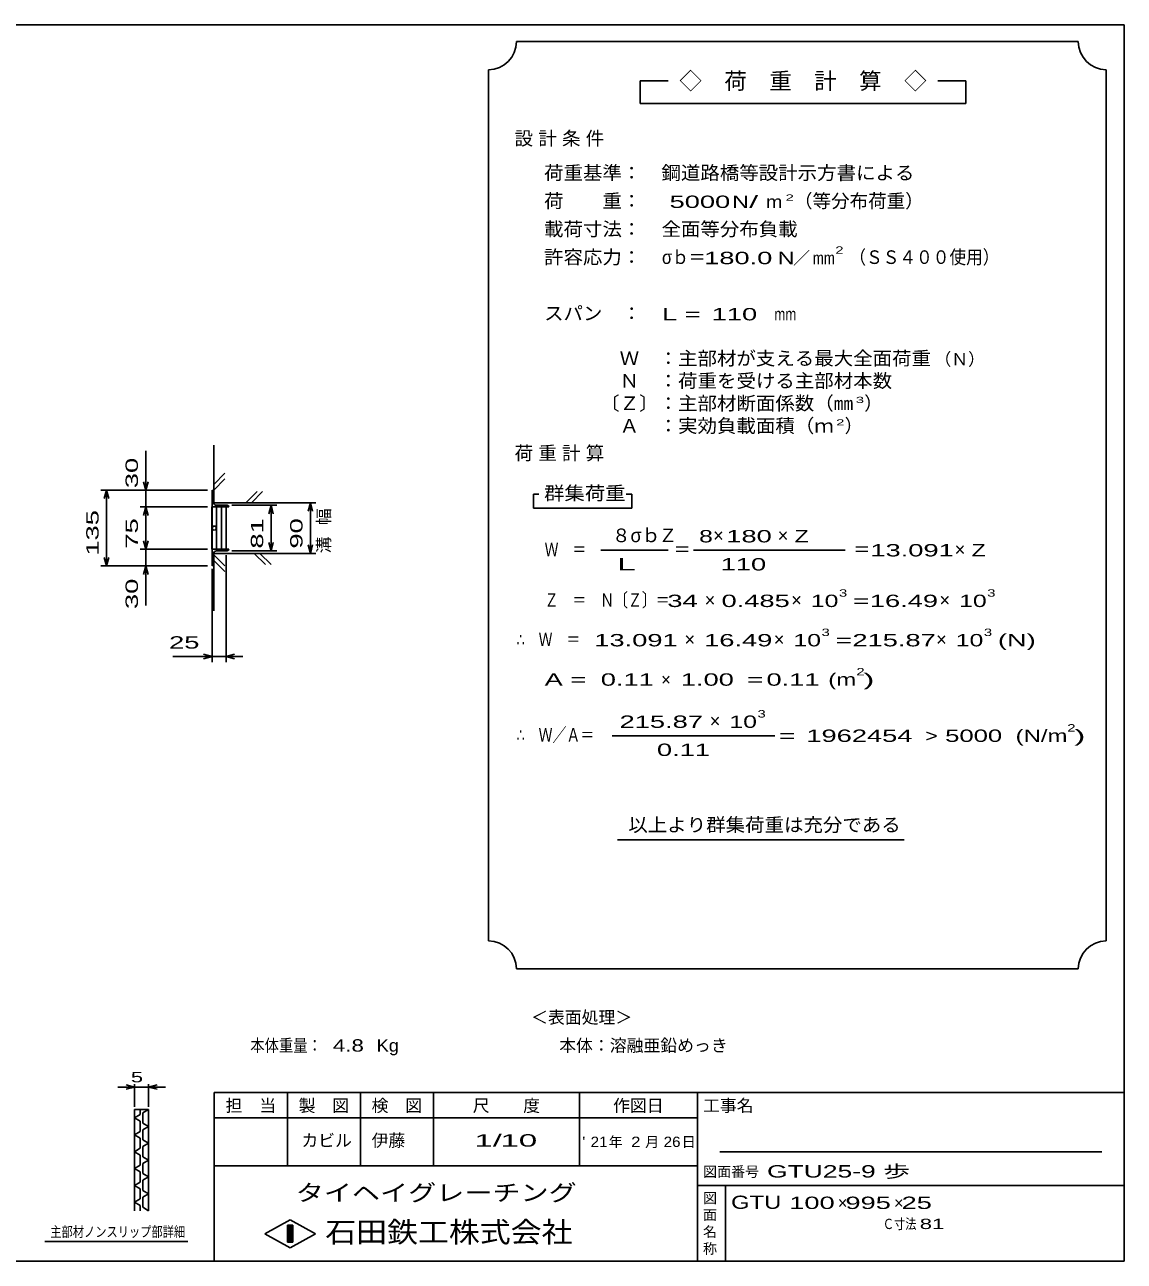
# Model space of a CAD drawing. Units: millimetres, scale not verified. Extents: x -1820 to 1736, y -1282 to 1048.
# Drawn here: x -222 to 1736, y -1152 to 1048 of the extents above; entities that cross this region are included whole.
import ezdxf
from ezdxf.enums import TextEntityAlignment as Align

# ---------------------------------------------------------------- set-up
doc = ezdxf.new("R2010")
doc.units = ezdxf.units.MM
doc.header["$LTSCALE"] = 10
for name, color, linetype, lineweight in [('0_2', 150, 'Continuous', 25), ('16', 3, 'Continuous', 25), ('22', 4, 'Continuous', 25), ('24', 2, 'Continuous', 25), ('32', 4, 'Continuous', 25)]:
    doc.layers.add(name, color=color, linetype=linetype, lineweight=lineweight)
doc.styles.add('ベクトル', font='')
doc.styles.get('ベクトル').set_extended_font_data('ベクトル')

msp = doc.modelspace()

# ---------------------------------------------------------------- linework, layer by layer
at = {"layer": '0_2'}
for p, q in [((-1724, 1048.5), (1736, 1048.5)), ((1736, 1048.5), (1736, -1151.5)), ((1736, -851.5), (116, -851.5)), ((116, -851.5), (116, -1151.5)), ((246, -851.5), (246, -981.5)), ((376, -981.5), (376, -851.5)), ((506, -851.5), (506, -981.5)), ((766, -981.5), (766, -851.5)), ((976, -851.5), (976, -1151.5)), ((976, -896.5), (116, -896.5)), ((1696, -956.5), (1016, -956.5)), ((116, -981.5), (976, -981.5)), ((976, -1016.5), (1736, -1016.5)), ((1026, -1151.5), (1026, -1016.5)), ((206, -1102.5), (251, -1077.5)), ((251, -1077.5), (296, -1102.5)), ((246, -1087.5), (256, -1087.5)), ((246, -1117.5), (246, -1087.5)), ((246, -1087.5), (248, -1087.5)), ((248, -1087.5), (248, -1117.5)), ((250, -1117.5), (250, -1087.5)), ((250, -1087.5), (252, -1087.5)), ((252, -1087.5), (252, -1117.5)), ((254, -1117.5), (254, -1087.5)), ((254, -1087.5), (256, -1087.5)), ((256, -1087.5), (256, -1117.5)), ((256, -1087.5), (256, -1117.5)), ((251, -1127.5), (206, -1102.5)), ((256, -1117.5), (246, -1117.5)), ((248, -1117.5), (250, -1117.5)), ((296, -1102.5), (251, -1127.5)), ((252, -1117.5), (254, -1117.5)), ((1736, -1151.5), (-1724, -1151.5))]:
    msp.add_line(p, q, dxfattribs=at)
at = {"layer": '16'}
for p, q in [((112, 220.5), (112, 190.5)), ((115, 198.5), (115, 217.5)), ((111.3, 115.5), (111.3, 190.5)), ((111.3, 190.5), (112, 190.5)), ((112, 190.5), (142, 190.5)), ((112, 190.5), (112, 115.5)), ((137, 190.5), (112, 190.5)), ((139, 193.5), (120, 193.5)), ((120, 190.5), (120, 115.5)), ((129, 115.5), (129, 190.5)), ((137, 115.5), (137, 190.5)), ((114, 156.4), (112, 153)), ((118, 156.5), (114, 156.4)), ((120, 153), (118, 156.5)), ((112, 153), (114, 149.5)), ((114, 149.5), (118, 149.6)), ((118, 149.6), (120, 153)), ((112, 115.5), (111.3, 115.5)), ((112, 115.5), (142, 115.5)), ((112, 85.5), (112, 115.5)), ((112, 115.5), (137, 115.5)), ((139, 112.5), (120, 112.5)), ((115, 107.5), (115, 88.5))]:
    msp.add_line(p, q, dxfattribs=at)
for centre, radius, start, end in [((112, 217.5), 3, 0, 90), ((120, 198.5), 5, 180, 270), ((139, 190.5), 3, 0, 90), ((120, 107.5), 5, 90, 180), ((139, 115.5), 3, 270, 0), ((112, 88.5), 3, 270, 0)]:
    msp.add_arc(centre, radius, start, end, dxfattribs=at)
at = {"layer": '22'}
for p, q in [((-6, 220.5), (-6, 290.5)), ((115, 198), (115, 300.5)), ((115, 230.5), (135, 250.5)), ((-86, 220.5), (104, 220.5)), ((-80, 205.5), (-76, 220.5)), ((-72, 205.5), (-76, 220.5)), ((-76, 85.5), (-76, 220.5)), ((104, 220.5), (-16, 220.5)), ((-6, 220.5), (-10, 235.5)), ((-2, 235.5), (-6, 220.5)), ((-6, 220.5), (-6, 190.5)), ((115, 220.5), (135, 240.5)), ((115, 198), (297, 198)), ((172, 198), (192, 218)), ((182, 198), (202, 218)), ((283, 183), (287, 198)), ((291, 183), (287, 198)), ((287, 108), (287, 198)), ((-16, 190.5), (104, 190.5)), ((-10, 175.5), (-6, 190.5)), ((-2, 175.5), (-6, 190.5)), ((-6, 115.5), (-6, 190.5)), ((147, 193.5), (227, 193.5)), ((213, 178.5), (217, 193.5)), ((221, 178.5), (217, 193.5)), ((217, 112.5), (217, 193.5)), ((-16, 115.5), (104, 115.5)), ((-6, 115.5), (-10, 130.5)), ((-6, 115.5), (-2, 130.5)), ((-6, 85.5), (-6, 115.5)), ((147, 112.5), (227, 112.5)), ((217, 112.5), (213, 127.5)), ((217, 112.5), (221, 127.5)), ((287, 108), (283, 123)), ((287, 108), (291, 123)), ((-76, 85.5), (-80, 100.5)), ((-76, 85.5), (-72, 100.5)), ((115, 108), (297, 108)), ((115, 5.5), (115, 108)), ((135, 85.5), (115, 105.5)), ((135, 75.5), (115, 95.5)), ((137, -85.5), (137, 104.5)), ((207, 88), (187, 108)), ((217, 88), (197, 108)), ((-86, 85.5), (104, 85.5)), ((-16, 85.5), (104, 85.5)), ((-10, 70.5), (-6, 85.5)), ((-2, 70.5), (-6, 85.5)), ((-6, 15.5), (-6, 85.5)), ((112, -85.5), (112, 80.5)), ((42, -75.5), (112, -75.5)), ((112, -75.5), (97, -71.5)), ((97, -79.5), (112, -75.5)), ((112, -75.5), (137, -75.5)), ((137, -75.5), (152, -71.5)), ((152, -79.5), (137, -75.5)), ((137, -75.5), (167, -75.5))]:
    msp.add_line(p, q, dxfattribs=at)
at = {"layer": '24', "color": 4}
for p, q in [((1654, 1018.5), (654, 1018.5)), ((604, 968.5), (604, -581.5)), ((1704, -581.5), (1704, 968.5)), ((924, 948.5), (874, 948.5)), ((874, 948.5), (874, 908.5)), ((1454, 948.5), (1404, 948.5)), ((1454, 908.5), (1454, 948.5)), ((874, 908.5), (1454, 908.5)), ((694, 213.5), (684, 213.5)), ((684, 213.5), (684, 188.5)), ((859, 213.5), (849, 213.5)), ((859, 188.5), (859, 213.5)), ((684, 188.5), (859, 188.5)), ((804, 113.5), (924, 113.5)), ((969, 113.5), (1239, 113.5)), ((824, -216.5), (1114, -216.5)), ((834, -401.5), (1344, -401.5)), ((654, -631.5), (1654, -631.5))]:
    msp.add_line(p, q, dxfattribs=at)
for centre, start, end in [((604, 1018.5), 270, 0), ((1704, 1018.5), 180, 270), ((604, -631.5), 0, 90), ((1704, -631.5), 90, 180)]:
    msp.add_arc(centre, 50, start, end, dxfattribs=at)
at = {"layer": '32'}
for p, q in [((-26, -841.5), (-56, -841.5)), ((-26, -841.5), (-41, -837.5)), ((-41, -845.5), (-26, -841.5)), ((-26, -876.5), (-26, -836.5)), ((-26, -841.5), (-1, -841.5)), ((-1, -836.5), (-1, -876.5)), ((-1, -841.5), (14, -837.5)), ((14, -845.5), (-1, -841.5)), ((-1, -841.5), (29, -841.5)), ((-26, -881.5), (-1, -881.5)), ((-26, -1061.5), (-26, -881.5)), ((-16, -890.5), (-26, -896.5)), ((-26, -896.5), (-16, -902.5)), ((-16, -881.5), (-16, -890.5)), ((-1, -881.5), (-11, -887.5)), ((-11, -887.5), (-11, -905.5)), ((-1, -881.5), (-1, -1061.5)), ((-16, -920.5), (-26, -926.5)), ((-16, -902.5), (-16, -920.5)), ((-11, -905.5), (-1, -911.5)), ((-1, -911.5), (-11, -917.5)), ((-11, -917.5), (-11, -935.5)), ((-26, -926.5), (-16, -932.5)), ((-16, -932.5), (-16, -950.5)), ((-11, -935.5), (-1, -941.5)), ((-1, -941.5), (-11, -947.5)), ((-16, -950.5), (-26, -956.5)), ((-26, -956.5), (-16, -962.5)), ((-16, -962.5), (-16, -980.5)), ((-11, -947.5), (-11, -965.5)), ((-11, -965.5), (-1, -971.5)), ((-16, -980.5), (-26, -986.5)), ((-26, -986.5), (-16, -992.5)), ((-1, -971.5), (-11, -977.5)), ((-11, -977.5), (-11, -995.5)), ((-16, -1010.5), (-26, -1016.5)), ((-16, -992.5), (-16, -1010.5)), ((-11, -995.5), (-1, -1001.5)), ((-1, -1001.5), (-11, -1007.5)), ((-11, -1007.5), (-11, -1025.5)), ((-26, -1016.5), (-16, -1022.5)), ((-16, -1022.5), (-16, -1040.5)), ((-11, -1025.5), (-1, -1031.5)), ((-1, -1031.5), (-11, -1037.5)), ((-16, -1040.5), (-26, -1046.5)), ((-26, -1046.5), (-16, -1052.5)), ((-16, -1052.5), (-16, -1061.5)), ((-11, -1037.5), (-11, -1055.5)), ((-11, -1055.5), (-1, -1061.5)), ((69, -1116.5), (-186, -1116.5))]:
    msp.add_line(p, q, dxfattribs=at)

# ---------------------------------------------------------------- texts
at = {"layer": '0_2', "style": 'ベクトル'}
for s, height, p in [('担\u3000当', 21.99, (136, -874.5)), ('製\u3000図', 21.99, (266, -874.5)), ('検\u3000図', 21.99, (396, -874.5)), ('尺\u3000\u3000度', 21.99, (576, -874.5)), ('作図日', 21.99, (826, -874.5)), ('工事名', 21.99, (986, -874.5)), ('年', 18.3, (818, -939)), ('月', 18.3, (883, -939)), ('日', 18.3, (948, -939)), ('図面番号', 18.33, (986, -992)), ('図', 18.3, (986, -1039)), ('面', 18.3, (986, -1069)), ('名', 18.3, (986, -1099)), ('称', 18.3, (986, -1129))]:
    msp.add_text(s, height=height, dxfattribs=at).set_placement(p, align=Align.MIDDLE_LEFT)
at = {"layer": '0_2', "color": 222, "style": 'ベクトル'}
for s, height, width, p in [('タイヘイグレーチング', 29.33, 1.25, (261, -1029.5)), ('石田鉄工株式会社', 36.66, 1.1, (313.5, -1099.5))]:
    msp.add_text(s, height=height, dxfattribs=dict(at, width=width)).set_placement(p, align=Align.MIDDLE_LEFT)
at = {"layer": '22', "color": 2, "style": 'ベクトル', "width": 1.65}
for s, p in [(' 30 ', (-31, 210.5)), (' 135 ', (-101, 90.5)), (' 75 ', (-31, 103)), (' 81 ', (192, 103)), (' 90 ', (262, 103)), (' 30 ', (-31, -4.5))]:
    msp.add_text(s, height=21.99, rotation=90, dxfattribs=at).set_placement(p, align=Align.MIDDLE_LEFT)
at = {"layer": '22', "color": 2, "style": 'ベクトル'}
for s, height, width, p in [(' 25 ', 21.99, 1.65, (22, -50.5)), ('本体重量：', 21.99, 0.85, (180, -767.5)), ('  4.8', 21.99, 1.35, (305, -767.5)), ('Kg', 21.99, 1.1, (405, -767.5)), ('1/', 21.99, 2, (579, -936.5)), (' 10 ', 21.99, 2, (609, -936.5)), ("'", 18.3, 1.2, (771, -939)), ('21', 18.33, 1.1, (786, -939)), (' 2', 18.33, 1.2, (850, -939)), ('26', 18.33, 1.1, (916, -939)), ('GTU25-9 歩                  ', 21.99, 1.6, (1100, -991.5)), ('GTU', 23.46, 1.35, (1036, -1046.5)), (' 100 ', 21.99, 1.65, (1126, -1047.5)), (' 995 ', 21.99, 1.65, (1226, -1047.5)), (' 25 ', 21.99, 1.65, (1326, -1047.5)), ('Ｃ寸法：', 18.33, 0.8, (1306, -1085)), (' 81 ', 18.33, 1.6, (1361, -1085))]:
    msp.add_text(s, height=height, dxfattribs=dict(at, width=width)).set_placement(p, align=Align.MIDDLE_LEFT)
for s, height, p in [('＜表面処理＞', 21.99, (680, -717.5)), ('本体：', 21.99, (730, -767.5)), ('溶融亜鉛めっき', 21.99, (820, -767.5)), ('カビル', 21.99, (271, -936.5)), ('伊藤', 21.99, (396, -936.5)), ('×', 22, (1226, -1047.5)), ('×', 22, (1326, -1047.5))]:
    msp.add_text(s, height=height, dxfattribs=at).set_placement(p, align=Align.MIDDLE_LEFT)
at = {"layer": '22', "color": 2, "insert": (312, 108), "char_height": 21.99, "attachment_point": 4, "rotation": 90, "style": 'ベクトル'}
msp.add_mtext('\\T1.67;溝幅', dxfattribs=at)
at = {"layer": '24', "style": 'ベクトル'}
for s, height, p in [('◇\u3000荷\u3000重\u3000計\u3000算\u3000◇', 29.33, (944, 948.5)), ('（等分布荷重）', 24.19, (1148, 735)), ('／', 22, (1146.5, 633.5)), ('（Ｎ）', 21.99, (1398, 453.5)), ('）', 24.2, (1273, 375)), ('）', 24.2, (1238, 335)), ('σｂ', 24.19, (857, 140)), ('８', 24.2, (824, 140)), ('Ｚ', 24.2, (907, 140)), ('×', 24.2, (1004, 140)), ('×', 24.2, (1119, 140)), ('×', 24.2, (1434, 115)), ('×', 24.2, (989, 25)), ('×', 24.2, (1143, 25)), ('×', 24.2, (1407, 25)), ('×', 24.2, (953, -45)), ('×', 24.2, (1112, -45)), ('×', 24.2, (1401, -45)), ('×', 22, (911.5, -116.5)), ('×', 24.2, (998, -190))]:
    msp.add_text(s, height=height, dxfattribs=at).set_placement(p, align=Align.MIDDLE_LEFT)
for s, height, width, p in [('荷重基準：\u3000', 24.19, 1.05, (703, 785)), ('鋼道路橋等設計示方書による', 24.19, 1.05, (912, 785)), ('荷\u3000\u3000重：\u3000', 24.19, 1.05, (703, 735)), (' 5000', 21.99, 1.65, (913, 733.5)), ('N', 22, 1.4, (1038, 733.5)), ('/', 22, 2, (1068, 733.5)), ('m', 22, 1.2, (1098, 733.5)), ('2', 11, 1.8, (1133, 741)), ('載荷寸法：\u3000', 24.19, 1.05, (703, 685)), ('全面等分布負載', 24.19, 1.05, (912, 685)), ('許容応力：\u3000', 24.19, 1.05, (703, 635)), ('σｂ＝', 24.19, 0.9, (913, 635)), ('180.0', 21.99, 1.65, (988, 633.5)), ('N', 22, 1.4, (1119, 633.5)), ('mm', 21.99, 0.8, (1181.5, 633.5)), ('2', 13.2, 1.5, (1221.5, 647.5)), ('（ＳＳ４００使用）', 24.19, 0.9, (1246.5, 635)), ('スパン\u3000：\u3000', 24.19, 1.05, (703, 535)), ('L =', 21.99, 1.65, (913, 533.5)), (' 110 ', 21.99, 1.65, (988, 533.5)), ('mm', 21.99, 0.8, (1113, 533.5)), ('\u3000Ｗ\u3000：主部材が支える最大全面荷重', 24.19, 1.05, (803, 455)), ('\u3000Ｎ\u3000：荷重を受ける主部材本数', 24.19, 1.05, (803, 415)), ('〔Ｚ〕：主部材断面係数（㎜', 24.19, 1.05, (803, 375)), ('3', 11, 1.8, (1258, 381)), ('\u3000Ａ\u3000：実効負載面積（ｍ', 24.19, 1.05, (803, 335)), ('2', 11, 1.8, (1223, 341)), ('群集荷重', 24.19, 1.1, (703, 215)), ('8', 22, 1.5, (979, 138.5)), (' 180 ', 21.99, 1.65, (1014, 138.5)), ('Z', 22, 1.4, (1149, 138.5)), ('Ｗ\u3000＝', 24.19, 0.75, (704, 115)), ('＝', 24.2, 0.9, (934, 115)), ('＝', 24.2, 0.9, (1254, 115)), ('13.091', 21.99, 1.65, (1284, 113.5)), ('Z', 22, 1.4, (1464, 113.5)), (' 110 ', 21.99, 1.65, (1004, 88.5)), ('3', 13.2, 1.5, (1228, 37.5)), ('3', 13.2, 1.5, (1492, 37.5)), ('Ｚ\u3000＝\u3000Ｎ〔Ｚ〕＝', 24.19, 0.75, (704, 25)), (' 34 ', 21.99, 1.65, (909, 23.5)), ('0.485', 21.99, 1.65, (1019, 23.5)), ('10', 21.99, 1.5, (1178, 23.5)), ('=', 22, 1.7, (1253, 23.5)), ('16.49', 21.99, 1.65, (1283, 23.5)), ('10', 21.99, 1.5, (1442, 23.5)), ('∴\u3000Ｗ\u3000＝', 24.19, 0.75, (654, -45)), (' 13.091', 21.99, 1.65, (779, -46.5)), ('16.49', 21.99, 1.65, (988, -46.5)), ('10', 21.99, 1.5, (1147, -46.5)), ('3', 13.2, 1.5, (1197, -32.5)), ('=', 22, 1.7, (1222, -46.5)), ('215.87', 21.99, 1.65, (1252, -46.5)), ('10', 21.99, 1.5, (1436, -46.5)), ('3', 13.2, 1.5, (1486, -32.5)), ('(N)', 21.99, 1.65, (1511, -46.5)), ('A = ', 21.99, 1.65, (704, -116.5)), ('0.11', 21.99, 1.65, (804, -116.5)), ('1.00', 21.99, 1.65, (946.5, -116.5)), ('0.11', 21.99, 1.65, (1099, -116.5)), ('(m', 21.99, 1.45, (1209, -116.5)), ('2', 13.2, 1.5, (1259, -102.5)), (')', 22, 2, (1271.5, -116.5)), ('=', 22, 1.7, (1064, -116.5)), ('3', 13.2, 1.5, (1083, -177.5)), (' 215.87', 21.99, 1.65, (824, -191.5)), ('10', 21.99, 1.5, (1033, -191.5)), ('2', 13.2, 1.5, (1634.5, -202.5)), ('∴\u3000Ｗ／Ａ＝', 24.19, 0.75, (654, -215)), ('=', 22, 1.7, (1121.5, -216.5)), (' 1962454 ', 21.99, 1.65, (1156.5, -216.5)), ('>', 22, 1.3, (1381.5, -216.5)), (' 5000 ', 21.99, 1.55, (1404.5, -216.5)), ('(N/m', 21.99, 1.45, (1542.5, -216.5)), (')', 22, 2, (1647, -216.5)), ('0.11', 21.99, 1.65, (904, -241.5)), ('以上より群集荷重は充分である', 24.19, 1.05, (853, -375))]:
    msp.add_text(s, height=height, dxfattribs=dict(at, width=width)).set_placement(p, align=Align.MIDDLE_LEFT)
at = {"layer": '24', "attachment_point": 4, "style": 'ベクトル'}
for s, insert, char_height in [('\\T1.28;設計条件', (650.5, 845), 24.19), ('\\T1.28;荷重計算', (650.5, 285), 24.19), ('\\T1.5;\\W2;\\~L\\~', (809, 88.5), 21.99)]:
    msp.add_mtext(s, dxfattribs=dict(at, insert=insert, char_height=char_height))
at = {"layer": '32', "color": 2, "style": 'ベクトル'}
for s, width, p in [(' 5 ', 1.6, (-43.5, -824)), ('主部材ノンスリップ部詳細', 0.8, (-176, -1099))]:
    msp.add_text(s, height=18.33, dxfattribs=dict(at, width=width)).set_placement(p, align=Align.MIDDLE_LEFT)

doc.saveas('drawing.dxf')
